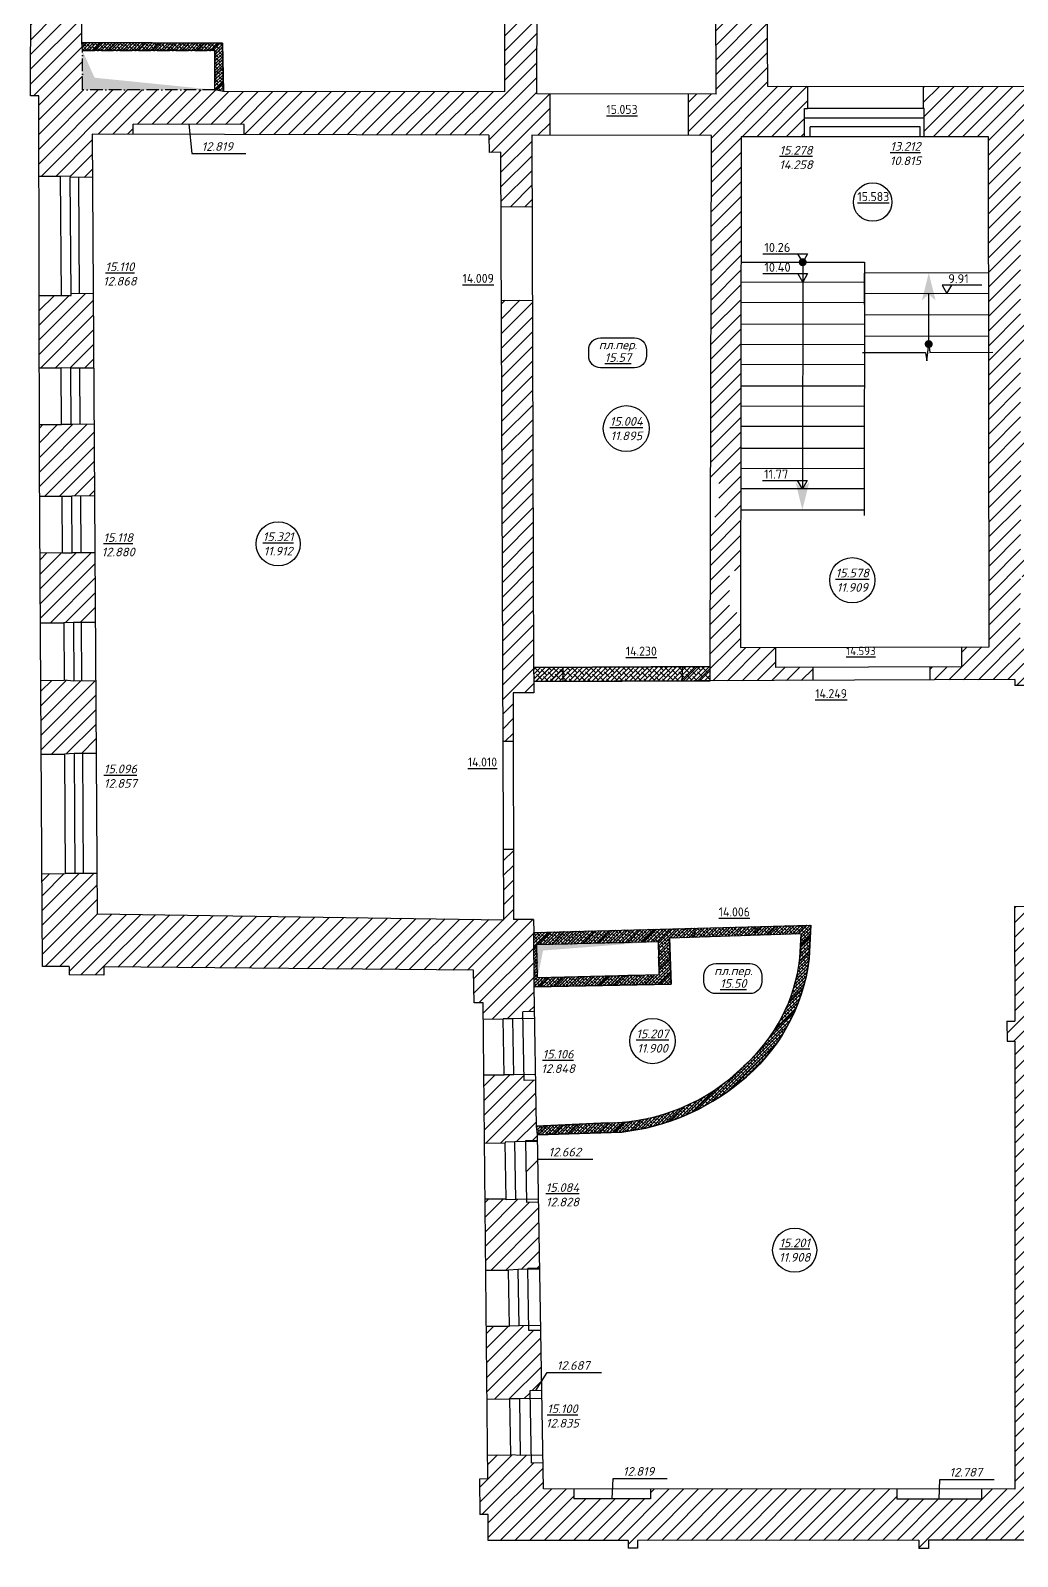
# Model space of a CAD drawing. Header units: millimetres. Extents: x 828823 to 969556, y 1626901 to 1670974.
# Drawn here: x 906648 to 920893, y 1626901 to 1648917 of the extents above; entities that cross this region are included whole.
import ezdxf
from ezdxf.enums import TextEntityAlignment as Align

# ---------------------------------------------------------------- set-up
doc = ezdxf.new("R2010")
doc.units = ezdxf.units.MM
doc.linetypes.add('ACAD_ISO10W100', pattern=[18, 12, -3, 0, -3])
for name, color, linetype in [('Контур', 7, 'Continuous'), ('Отметки', 7, 'Continuous'), ('Рама', 121, 'Continuous'), ('Штриховка', 252, 'Continuous')]:
    doc.layers.add(name, color=color, linetype=linetype)
doc.styles.add('CIFRY', font='ROMANT.shx', dxfattribs={"oblique": 15, "height": 125})
doc.styles.add('ISOCPEUR', font='isocpeur.ttf', dxfattribs={"width": 0.95})
doc.dimstyles.new('GENPLAN_isoc', dxfattribs={"dimscale": 0.1, "dimtxt": 1.3, "dimasz": 0.3, "dimexe": 0.4, "dimexo": 0, "dimgap": 0.4, "dimtad": 1, "dimdec": 0, "dimlfac": 1000, "dimzin": 0, "dimtxsty": 'ISOCPEUR', "dimblk1": 'OBLIQUE', "dimblk2": 'OBLIQUE', "dimsah": 1, "dimcen": -1, "dimaunit": 1, "dimadec": 3, "dimazin": 0, "dimtfac": 0.75, "dimtdec": 0, "dimtix": 1, "dimtmove": 1, "dimatfit": 3, "dimldrblk": 'NONE', "dimfxl": 1, "dimtvp": 0.6, "dimarcsym": 0})

# ---------------------------------------------------------------- blocks, each defined once
blk = doc.blocks.new('S1')
at = {"color": 0, "const_width": 0.75}
blk.add_lwpolyline([(-0.375, 0, 1), (0.375, 0, 1)], format="xyb", close=True, dxfattribs=at)
blk = doc.blocks.new('*U540')
at = {"layer": 'Штриховка'}
blk.add_lwpolyline([(0, 0), (2.725, 1.804)], dxfattribs=at)
blk.add_solid([(2.978, 1.973), (2.594, 1.837), (2.703, 1.672), (2.725, 1.804)], dxfattribs=at)
at = {"layer": 'Штриховка', "xscale": 0.0766222004270686, "yscale": 0.0766222004270686, "zscale": 0.0766222004270686, "rotation": 182.063316152048}
blk.add_blockref('S1', (0, 0), dxfattribs=at)
blk = doc.blocks.new('*U543')
at = {"layer": 'Штриховка'}
blk.add_lwpolyline([(0, 0), (-0.601, -0.398)], dxfattribs=at)
blk.add_solid([(-0.854, -0.566), (-0.47, -0.43), (-0.579, -0.265), (-0.601, -0.398)], dxfattribs=at)
at = {"layer": 'Штриховка', "xscale": 0.0766222004270686, "yscale": 0.0766222004270686, "zscale": 0.0766222004270686, "rotation": 2.070707374974376}
blk.add_blockref('S1', (0, 0), dxfattribs=at)
blk = doc.blocks.new('_Oblique')
at = {"color": 0, "linetype": 'ByBlock', "lineweight": -2}
blk.add_line((-0.5, -0.5), (0.5, 0.5), dxfattribs=at)

msp = doc.modelspace()

# ---------------------------------------------------------------- hatches: boundary and pattern name
at = {"ltscale": 0.03, "true_color": 0xcd2027, "transparency": 33554610}
h = msp.add_hatch(dxfattribs=at)
h.set_pattern_fill('ANSI38', color=242, scale=10)
h.paths.add_polyline_path([(907397, 1648630), (907387, 1648743), (909420, 1648732), (909432, 1648039), (909311, 1648061), (909311, 1648630)])
h = msp.add_hatch(dxfattribs=at)
h.set_pattern_fill('ANSI38', color=242, scale=15)
h.paths.add_polyline_path([(913911, 1639524), (916457, 1639535), (916457, 1639742), (913909, 1639727)])
h = msp.add_hatch(dxfattribs=at)
h.set_pattern_fill('ANSI38', color=242, scale=10)
h.paths.add_polyline_path([(916228, 1635965), (913914, 1635904), (913917, 1635121), (915893, 1635156), (915869, 1635821), (916231, 1635833)])
h.paths.add_polyline_path([(915706, 1635773), (915718, 1635292), (913966, 1635249), (913954, 1635730)], flags=16)
h.paths.add_polyline_path([(917109, 1635988), (916228, 1635965), (916231, 1635833), (917112, 1635863)], flags=17)
h.paths.add_polyline_path([(917909, 1636009), (917109, 1635988), (917112, 1635863), (917770, 1635884), (917753, 1635534, -0.184782), (916943, 1633977, -0.196357), (914980, 1633158), (913950, 1633110), (913963, 1632982), (915181, 1633025, 0.144469), (916881, 1633738, 0.199174), (917885, 1635527)])
at = {"layer": 'Штриховка', "ltscale": 0.03, "true_color": 0x636466}
h = msp.add_hatch(dxfattribs=at)
h.set_pattern_fill('_USER', color=251, scale=150, angle=45, pattern_type=0)
h.set_pattern_definition([(45, (935379.23, 1635933.93), (-106.066, 106.066), [])])
h.paths.add_polyline_path([(935646, 1636107), (935245, 1636112), (935245, 1635672), (935656, 1635688)])
h.paths.add_polyline_path([(941280, 1636103), (940864, 1636099), (940869, 1635685), (941298, 1635695)])
h.paths.add_polyline_path([(959721, 1661166), (959442, 1661165), (959302, 1661172), (959004, 1661172), (959006, 1659480), (959007, 1658823), (959321, 1658824), (959321, 1658872), (959461, 1658873), (959733, 1658874)])
h.paths.add_polyline_path([(959742, 1668295), (959541, 1668297), (959556, 1669954), (959757, 1669952), (959760, 1670186), (960477, 1670186), (960477, 1670474), (960477, 1670614), (960502, 1670614), (960503, 1670967), (958995, 1670974), (959003, 1662843), (959294, 1662843), (959294, 1662894), (959434, 1662895), (959713, 1662896), (959708, 1663853), (960543, 1663845), (960546, 1664316), (959705, 1664321)])
h.paths.add_polyline_path([(963596, 1670953), (961946, 1670961), (961944, 1670614), (961969, 1670614), (961969, 1670474), (961969, 1670186), (963594, 1670185), (963594, 1670473)])
h.paths.add_polyline_path([(966641, 1670600), (966643, 1670940), (965018, 1670947), (965016, 1670473), (965016, 1670185), (966682, 1670184), (966682, 1670460), (966641, 1670460)])
h.paths.add_polyline_path([(969410, 1670927), (968126, 1670933), (968124, 1670600), (968124, 1670460), (968100, 1670460), (968100, 1670184), (968738, 1670184), (968747, 1664643), (968343, 1664650), (968336, 1664269), (961892, 1664308), (961888, 1663832), (962269, 1663829), (962277, 1662162), (962419, 1662163), (962421, 1661605), (962280, 1661604), (962296, 1657943), (962798, 1657945), (962779, 1663812), (965564, 1663807), (965547, 1663134), (967895, 1663141), (967897, 1663811), (968768, 1663809), (968769, 1663432), (969031, 1663433), (969171, 1663433), (969171, 1663394), (969455, 1663394), (969453, 1663965)])
h.paths.add_polyline_path([(967682, 1663792), (967682, 1663280), (965792, 1663280), (965792, 1663792)], flags=16)
h.paths.add_polyline_path([(930242, 1629823), (929260, 1629826), (929259, 1629488), (929259, 1629348), (929228, 1629348), (929227, 1629035), (929495, 1629035), (929495, 1628916), (930010, 1628915), (930011, 1629034), (930276, 1629034), (930276, 1629364), (930241, 1629364), (930241, 1629504)])
h.paths.add_polyline_path([(933083, 1629817), (932070, 1629819), (932069, 1629500), (932069, 1629360), (932069, 1629032), (933100, 1629031), (933100, 1629354), (933082, 1629354), (933082, 1629494)])
h.paths.add_polyline_path([(935883, 1629483), (935884, 1629811), (934911, 1629813), (934910, 1629490), (934910, 1629350), (934895, 1629350), (934895, 1629030), (935886, 1629029), (935886, 1629343)])
h.paths.add_polyline_path([(938704, 1629472), (938704, 1629805), (938126, 1629806), (937682, 1629807), (937681, 1629479), (937681, 1629339), (937681, 1629024), (937930, 1629023), (937930, 1628898), (938463, 1628897), (938463, 1629021), (938705, 1629021), (938705, 1629332)])
h.paths.add_polyline_path([(941575, 1629474), (941575, 1629799), (940500, 1629801), (940499, 1629468), (940500, 1629328), (940500, 1629015), (941566, 1629012), (941567, 1629334)])
h.paths.add_polyline_path([(944378, 1629469), (944379, 1629793), (943340, 1629795), (943339, 1629470), (943333, 1629330), (943332, 1629007), (943435, 1629006), (944420, 1629007), (944420, 1629329), (944378, 1629329)])
h.paths.add_polyline_path([(947245, 1629332), (947202, 1629332), (947202, 1629472), (947203, 1629787), (946197, 1629789), (946196, 1629465), (946196, 1629325), (946169, 1629325), (946169, 1629009), (946464, 1629009), (946464, 1628873), (946984, 1628873), (946984, 1629009), (947245, 1629009)], flags=17)
h.paths.add_polyline_path([(950026, 1629781), (949007, 1629783), (949006, 1629469), (949006, 1629329), (948983, 1629329), (948983, 1629011), (950025, 1629011), (950025, 1629321), (950025, 1629461)], flags=17)
h.paths.add_polyline_path([(952847, 1629451), (952848, 1629784), (952691, 1629784), (952685, 1630442), (952537, 1630441), (952543, 1629775), (951820, 1629777), (951819, 1629457), (951819, 1629317), (951808, 1629317), (951808, 1629013), (952866, 1629013), (952865, 1629311), (952847, 1629311)], flags=17)
h.paths.add_polyline_path([(955642, 1635422), (955809, 1635425), (955806, 1635779), (955636, 1635777), (955633, 1636007), (956671, 1635998), (956672, 1636148), (955202, 1636159), (955201, 1636040), (946588, 1636128), (946576, 1636523), (946413, 1636518), (946423, 1636139), (946370, 1636138), (946378, 1635720), (945262, 1635742), (945222, 1634838), (946734, 1634818), (946748, 1635638), (952494, 1635592), (952495, 1635429), (952636, 1635430), (952635, 1635591), (954011, 1635580), (954008, 1635133), (955206, 1635133), (955277, 1629778), (954657, 1629779), (954656, 1629447), (954656, 1629307), (954634, 1629307), (954635, 1629015), (954858, 1629015), (954858, 1628881), (954983, 1628883), (954999, 1627917), (954867, 1627915), (954876, 1627392), (955008, 1627394), (955015, 1627021), (956954, 1627008), (956953, 1626902), (957097, 1626901), (957097, 1627007), (961181, 1626978), (961181, 1626903), (961316, 1626902), (961316, 1626978), (963291, 1626964), (963289, 1627331), (963433, 1627332), (963430, 1627874), (963286, 1627873), (963284, 1628198), (962981, 1628197), (962981, 1628137), (962841, 1628136), (962539, 1628134), (962542, 1627720), (962258, 1627722), (962257, 1627570), (960631, 1627580), (960632, 1627732), (957648, 1627751), (957647, 1627619), (956006, 1627630), (956007, 1627762), (955706, 1627764)])
h.paths.add_polyline_path([(955175, 1635276), (954167, 1635276), (954167, 1635568), (955175, 1635568)], flags=16)
h.paths.add_polyline_path([(955646, 1635496), (955646, 1635709), (955751, 1635709), (955751, 1635496)], flags=16)
h.paths.add_polyline_path([(946535, 1634979), (945461, 1635007), (945475, 1635532), (946549, 1635505)], flags=16)
h.paths.add_polyline_path([(952644, 1634608), (952502, 1634607), (952508, 1633900), (952651, 1633901)], flags=17)
h.paths.add_polyline_path([(963274, 1630029), (962968, 1630028), (962968, 1629993), (962828, 1629992), (962526, 1629990), (962533, 1629003), (962835, 1629005), (962975, 1629006), (963279, 1629008)], flags=17)
h.paths.add_polyline_path([(963264, 1631863), (962948, 1631861), (962948, 1631834), (962808, 1631833), (962513, 1631831), (962520, 1630837), (962822, 1630839), (962962, 1630846), (963269, 1630847)], flags=17)
h.paths.add_polyline_path([(963254, 1633709), (962928, 1633708), (962788, 1633707), (962500, 1633705), (962507, 1632668), (962802, 1632670), (962942, 1632671), (962942, 1632652), (963260, 1632654)], flags=17)
h.paths.add_polyline_path([(969552, 1636587), (969256, 1636586), (969256, 1636524), (969116, 1636523), (968797, 1636523), (968797, 1636138), (968377, 1636136), (968378, 1635978), (967137, 1635971), (967136, 1636128), (962900, 1636101), (962900, 1638794), (962914, 1638794), (962914, 1639037), (963145, 1639037), (963165, 1638732), (963237, 1638732), (963218, 1639044), (968794, 1639051), (968795, 1638347), (969114, 1638347), (969254, 1638347), (969254, 1638328), (969546, 1638329), (969536, 1641236), (969237, 1641235), (969237, 1641210), (969097, 1641210), (968982, 1641210), (968983, 1641118), (968795, 1641118), (968802, 1639224), (962920, 1639210), (963005, 1645669), (962514, 1645671), (962488, 1640023), (962125, 1640023), (962125, 1639525), (962754, 1639525), (962732, 1636103), (958048, 1636138), (958047, 1635987), (959556, 1635974), (959540, 1634966), (960512, 1634966), (960517, 1635971), (962484, 1635961), (962494, 1634505), (962782, 1634507), (962922, 1634508), (962922, 1634503), (963249, 1634505), (963248, 1634755), (963369, 1634756), (963366, 1635279), (963245, 1635279), (963245, 1635355), (968675, 1635387), (968676, 1635249), (969201, 1635252), (969200, 1635390), (969556, 1635392)])
h.paths.add_polyline_path([(960355, 1635128), (959745, 1635128), (959745, 1635959), (960355, 1635959)], flags=16)
h.paths.add_polyline_path([(969530, 1643084), (969226, 1643083), (969226, 1643051), (969086, 1643051), (968965, 1643050), (968966, 1643011), (968789, 1643011), (968792, 1642141), (968979, 1642142), (968980, 1642068), (969094, 1642068), (969234, 1642067), (969533, 1642068)], flags=17)
h.paths.add_polyline_path([(969523, 1644984), (969218, 1644983), (969219, 1644911), (969079, 1644910), (968782, 1644909), (968785, 1644014), (968962, 1644015), (968962, 1643912), (969083, 1643912), (969223, 1643913), (969223, 1643890), (969527, 1643891)], flags=17)
h.paths.add_polyline_path([(969512, 1648123), (969508, 1649142), (969226, 1649141), (969226, 1649037), (969086, 1649036), (968808, 1649035), (968812, 1647961), (964330, 1647964), (964330, 1647343), (966185, 1647342), (966156, 1646755), (968776, 1646792), (968776, 1646717), (969072, 1646718), (969212, 1646718), (969517, 1646719)])
h.paths.add_polyline_path([(968750, 1647326), (968750, 1646950), (966350, 1646923), (966373, 1647326)], flags=16)
h.paths.add_polyline_path([(963441, 1647965), (962807, 1647965), (962807, 1649336), (962336, 1649334), (962342, 1647957), (962165, 1647956), (962170, 1647353), (962522, 1647353), (962520, 1647034), (963022, 1647032), (963024, 1647138), (963353, 1647124), (963353, 1647344), (963441, 1647344)])
h.paths.add_polyline_path([(960244, 1647941), (959759, 1647937), (959758, 1649000), (959476, 1649000), (959336, 1649011), (959029, 1649011), (959031, 1648099), (958549, 1648100), (958549, 1647775), (958572, 1647775), (958572, 1647635), (958572, 1647348), (959474, 1647348), (959427, 1641242), (959618, 1641240), (959613, 1640660), (959422, 1640662), (959419, 1640229), (959292, 1640229), (959292, 1639979), (959034, 1639979), (959034, 1639709), (958440, 1639708), (958440, 1639526), (960422, 1639525), (960422, 1640025), (959875, 1640025), (959888, 1641733), (959808, 1641734), (959810, 1642033), (959845, 1642032), (959848, 1642314), (959893, 1642314), (959931, 1647349), (960249, 1647349)])
h.paths.add_polyline_path([(956685, 1648101), (951620, 1648104), (951696, 1640737), (948874, 1640748), (948873, 1640425), (948892, 1640425), (948892, 1640285), (948891, 1640157), (949060, 1640157), (949060, 1639986), (951696, 1639978), (951692, 1639467), (952699, 1639478), (952694, 1639927), (952462, 1639924), (952381, 1647332), (952805, 1647335), (952804, 1647508), (954804, 1647524), (954806, 1647350), (955274, 1647354), (955373, 1639956), (953549, 1639936), (953554, 1639487), (955128, 1639505), (955129, 1639396), (955549, 1639399), (955548, 1639527), (956751, 1639527), (956751, 1639705), (956255, 1639704), (956255, 1639974), (955921, 1639974), (955834, 1647350), (956654, 1647350), (956654, 1647636), (956654, 1647776), (956685, 1647776)])
h.paths.add_polyline_path([(947103, 1640430), (947126, 1640754), (946057, 1640758), (946056, 1640445), (946087, 1640445), (946087, 1640305), (946087, 1640173), (946155, 1640172), (946154, 1639994), (946989, 1639991), (946989, 1640162), (947102, 1640162), (947103, 1640290)])
h.paths.add_polyline_path([(944278, 1640450), (944298, 1640765), (943277, 1640768), (943276, 1640452), (943280, 1640312), (943279, 1640001), (944277, 1639999), (944278, 1640310)])
h.paths.add_polyline_path([(941491, 1640317), (941491, 1640457), (941514, 1640775), (940433, 1640779), (940432, 1640478), (940455, 1640478), (940455, 1640338), (940454, 1640009), (941490, 1640006)])
h.paths.add_polyline_path([(946520, 1638366), (939450, 1638366), (929928, 1638382), (929937, 1638089), (930102, 1638094), (930099, 1638239), (936031, 1638221), (940492, 1638213), (946368, 1638193), (946372, 1638061), (946529, 1638066)])
h.paths.add_polyline_path([(938689, 1640483), (938704, 1640785), (937992, 1640788), (937617, 1640788), (937617, 1640486), (937654, 1640486), (937654, 1640346), (937653, 1640017), (938688, 1640014), (938689, 1640343)])
h.paths.add_polyline_path([(935864, 1640491), (935864, 1640788), (934807, 1640788), (934807, 1640492), (934867, 1640492), (934867, 1640352), (934866, 1640024), (935877, 1640022), (935878, 1640351)])
h.paths.add_polyline_path([(933070, 1640496), (933070, 1640788), (931974, 1640788), (931974, 1640506), (932025, 1640506), (932024, 1640366), (932023, 1640033), (932474, 1640031), (933083, 1640029), (933084, 1640356)])
h.paths.add_polyline_path([(930293, 1640788), (929210, 1640788), (929210, 1640521), (929228, 1640521), (929227, 1640381), (929227, 1640208), (929333, 1640208), (929333, 1640043), (930254, 1640039), (930255, 1640373), (930256, 1640513), (930293, 1640513)])
h.paths.add_polyline_path([(927445, 1640528), (927456, 1640528), (927456, 1640788), (924664, 1640788), (924663, 1641089), (924400, 1641088), (924401, 1641036), (924261, 1641034), (923947, 1641030), (923959, 1640052), (923664, 1640052), (923664, 1639580), (924398, 1639580), (924398, 1640062), (927286, 1640051), (927287, 1640216), (927444, 1640215), (927444, 1640388)])
h.paths.add_polyline_path([(924626, 1648102), (923290, 1648104), (923289, 1647811), (923289, 1647666), (923286, 1647542), (923365, 1647542), (923365, 1647362), (923885, 1647362), (923898, 1644734), (923640, 1644735), (923638, 1644547), (923903, 1644544), (923936, 1641882), (924250, 1641886), (924390, 1641888), (924390, 1641846), (924659, 1641848)])
h.paths.add_polyline_path([(920935, 1647363), (921516, 1647363), (921516, 1647542), (921582, 1647542), (921582, 1647666), (921567, 1647666), (921567, 1647806), (921567, 1648107), (919533, 1648109), (919532, 1647792), (919544, 1647792), (919544, 1647652), (919544, 1647382), (920472, 1647381), (920484, 1640026), (920085, 1640025), (920086, 1639738), (919633, 1639737), (919633, 1639548), (920854, 1639553), (920854, 1639466), (921255, 1639466), (921255, 1639580), (921457, 1639580), (921457, 1640026), (920930, 1640026), (920935, 1641033), (922527, 1641022), (922543, 1640026), (922261, 1640026), (922261, 1639580), (922838, 1639580), (922838, 1640053), (922814, 1640053), (922795, 1641276), (920936, 1641289), (920943, 1642823), (922774, 1642822), (922759, 1643765), (922589, 1643762), (922602, 1642990), (920938, 1642991), (920936, 1644343), (921188, 1644343), (921188, 1644571), (922576, 1644570), (922579, 1644414), (922748, 1644417), (922746, 1644556), (922895, 1644555), (922896, 1644739), (920938, 1644748)])
h.paths.add_polyline_path([(917863, 1648112), (917285, 1648113), (917279, 1649108), (916995, 1649106), (916855, 1649092), (916541, 1649091), (916545, 1647998), (916141, 1647999), (916140, 1647401), (916476, 1647400), (916464, 1642444), (916583, 1642444), (916582, 1642006), (916524, 1642006), (916523, 1641698), (916462, 1641698), (916457, 1639742), (916054, 1639739), (916055, 1639533), (917942, 1639541), (917942, 1639731), (917401, 1639729), (917400, 1640015), (916894, 1640014), (916894, 1640520), (916736, 1640520), (916736, 1641120), (916895, 1641120), (916905, 1647385), (917820, 1647384), (917820, 1647654), (917820, 1647794), (917862, 1647794)])
h.paths.add_polyline_path([(913891, 1645026), (913443, 1645024), (913469, 1638663), (913617, 1638663), (913616, 1639362), (913913, 1639362), (913911, 1639524), (914331, 1639526), (914330, 1639729), (913909, 1639727)])
h.paths.add_polyline_path([(914143, 1648005), (913958, 1648005), (913961, 1649354), (913495, 1649355), (913493, 1648031), (909432, 1648039), (909420, 1648735), (907387, 1648743), (907387, 1649134), (907088, 1649134), (906948, 1649134), (906948, 1649212), (906653, 1649214), (906648, 1647974), (906770, 1647973), (906772, 1646816), (907083, 1646817), (907223, 1646818), (907223, 1646797), (907542, 1646799), (907538, 1647422), (908130, 1647421), (908130, 1647566), (909732, 1647562), (909731, 1647417), (913261, 1647409), (913269, 1647156), (913435, 1647161), (913438, 1646375), (913886, 1646376), (913882, 1647407), (914141, 1647406)])
h.paths.add_polyline_path([(909311, 1648061), (907397, 1648061), (907397, 1648630), (909311, 1648630)], flags=16)
h.paths.add_polyline_path([(907394, 1653081), (907125, 1653081), (906985, 1653082), (906985, 1653095), (906669, 1653097), (906660, 1650853), (906950, 1650852), (906950, 1650900), (907090, 1650900), (907388, 1650900), (907389, 1651826), (912323, 1651823), (912323, 1651962), (907392, 1651966)])
h.paths.add_polyline_path([(913966, 1653191), (913498, 1653191), (913497, 1651961), (913135, 1651961), (913135, 1651822), (913501, 1651822), (913498, 1650721), (913964, 1650720), (913966, 1651556)])
h.paths.add_polyline_path([(907553, 1645121), (907234, 1645119), (907234, 1645096), (907094, 1645095), (906774, 1645094), (906776, 1644050), (907093, 1644051), (907232, 1644045), (907560, 1644047)])
h.paths.add_polyline_path([(907565, 1643236), (907237, 1643234), (907097, 1643233), (906777, 1643233), (906778, 1642648), (906781, 1642198), (907105, 1642200), (907245, 1642201), (907571, 1642203)])
h.paths.add_polyline_path([(907576, 1641382), (907250, 1641380), (907110, 1641379), (906786, 1641382), (906792, 1640371), (907128, 1640373), (907268, 1640374), (907583, 1640376)])
h.paths.add_polyline_path([(907588, 1639533), (907273, 1639531), (907133, 1639542), (906797, 1639540), (906803, 1638476), (907140, 1638478), (907280, 1638484), (907595, 1638486)])
h.paths.add_polyline_path([(915869, 1635821), (916231, 1635833), (916228, 1635965), (913914, 1635904), (913910, 1636092), (913620, 1636092), (913619, 1637105), (913475, 1637105), (913479, 1636088), (907609, 1636171), (907605, 1636756), (907290, 1636754), (907150, 1636753), (906814, 1636751), (906822, 1635415), (907208, 1635412), (907207, 1635294), (907707, 1635290), (907708, 1635407), (913044, 1635359), (913049, 1634887), (913181, 1634888), (913183, 1634654), (913471, 1634657), (913611, 1634659), (913756, 1634662), (913755, 1634760), (913923, 1634763), (913917, 1635121), (915893, 1635156)])
h.paths.add_polyline_path([(913954, 1635730), (915706, 1635773), (915718, 1635292), (913966, 1635249)], flags=16)
h.paths.add_polyline_path([(913939, 1633771), (913771, 1633769), (913770, 1633855), (913624, 1633852), (913484, 1633850), (913484, 1633850), (913191, 1633848), (913201, 1632864), (913499, 1632867), (913499, 1632878), (913639, 1632881), (913792, 1632883), (913792, 1632897), (913965, 1632900), (913963, 1632982), (915181, 1633025, 0.144469), (916881, 1633738, 0.199174), (917885, 1635527), (917909, 1636009), (917109, 1635988), (917112, 1635863), (917770, 1635884), (917753, 1635534, -0.184782), (916943, 1633977, -0.195959), (914980, 1633158), (913950, 1633110)], flags=17)
h.paths.add_polyline_path([(913980, 1632011), (913808, 1632008), (913807, 1632053), (913653, 1632050), (913513, 1632048), (913513, 1632062), (913208, 1632059), (913218, 1631031), (913546, 1631034), (913686, 1631043), (913824, 1631045), (913824, 1631054), (913996, 1631057)], flags=17)
h.paths.add_polyline_path([(914012, 1630163), (913839, 1630160), (913838, 1630230), (913700, 1630228), (913560, 1630225), (913226, 1630222), (913236, 1629171), (913568, 1629174), (913708, 1629177), (913856, 1629179), (913854, 1629293), (914027, 1629296)], flags=17)
h.paths.add_polyline_path([(907402, 1657110), (907132, 1657111), (906992, 1657111), (906992, 1657146), (906680, 1657147), (906679, 1655622), (906675, 1654748), (906988, 1654746), (906988, 1654818), (907128, 1654818), (907398, 1654817)])
h.paths.add_polyline_path([(917255, 1653126), (916981, 1653124), (916981, 1653103), (916841, 1653102), (916527, 1653101), (916535, 1650785), (916849, 1650786), (916989, 1650782), (917269, 1650784)])
h.paths.add_polyline_path([(917237, 1657130), (916980, 1657129), (916980, 1657111), (916840, 1657111), (916517, 1657110), (916520, 1655319), (916522, 1654814), (916835, 1654815), (916975, 1654815), (916975, 1654802), (917245, 1654804), (917239, 1655802)])
h.paths.add_polyline_path([(913967, 1661306), (913505, 1661306), (913499, 1656711), (913005, 1656709), (913029, 1656184), (913502, 1656176), (913500, 1654565), (913966, 1654565)])
h.paths.add_polyline_path([(913491, 1656599), (913491, 1656270), (913140, 1656270), (913140, 1656599)], flags=16)
h.paths.add_polyline_path([(917233, 1660954), (917231, 1661152), (916954, 1661150), (916814, 1661165), (916511, 1661165), (916514, 1658820), (916837, 1658820), (916977, 1658821), (917235, 1658808)])
h.paths.add_polyline_path([(907410, 1661151), (907123, 1661151), (906983, 1661152), (906983, 1661215), (906684, 1661215), (906682, 1658788), (906995, 1658787), (906995, 1658846), (907135, 1658846), (907406, 1658845)])
h.paths.add_polyline_path([(917187, 1666884), (917180, 1670844), (915689, 1670861), (915686, 1670569), (915755, 1670569), (915754, 1670429), (915751, 1670156), (916470, 1670149), (916471, 1669906), (916614, 1669906), (916619, 1668618), (916476, 1668617), (916492, 1664416), (916123, 1664417), (916123, 1664257), (915714, 1664260), (915708, 1663807), (916506, 1663795), (916508, 1662883), (916812, 1662883), (916952, 1662884), (916952, 1662850), (917218, 1662852)])
h.paths.add_polyline_path([(916478, 1664366), (916478, 1664251), (916199, 1664251), (916199, 1664366)], flags=16)
h.paths.add_polyline_path([(914346, 1664271), (909285, 1664313), (909292, 1664990), (907410, 1665008), (907426, 1670236), (908257, 1670228), (908259, 1670496), (908260, 1670636), (908262, 1670921), (906707, 1670930), (906686, 1663368), (906686, 1662830), (906986, 1662830), (906986, 1662896), (907126, 1662896), (907414, 1662895), (907415, 1663883), (913268, 1663832), (913266, 1663645), (913507, 1663642), (913506, 1662682), (913967, 1662682), (913967, 1663832), (914339, 1663826)])
h.paths.add_polyline_path([(913336, 1663820), (913502, 1663820), (913502, 1663708), (913336, 1663708)], flags=16)
h.paths.add_polyline_path([(909096, 1664335), (907419, 1664335), (907419, 1664825), (909096, 1664825)], flags=16)
h.paths.add_polyline_path([(911242, 1670601), (911274, 1670601), (911276, 1670902), (909680, 1670912), (909678, 1670622), (909764, 1670622), (909763, 1670482), (909760, 1670214), (911238, 1670200), (911241, 1670461)], flags=17)
h.paths.add_polyline_path([(914275, 1670876), (912895, 1670892), (912675, 1670893), (912673, 1670587), (912796, 1670586), (912795, 1670446), (912792, 1670185), (914227, 1670171), (914230, 1670443), (914231, 1670583), (914272, 1670583)], flags=17)
h.paths.add_polyline_path([(959752, 1653081), (959459, 1653081), (959319, 1653085), (959020, 1653084), (959025, 1650745), (959334, 1650746), (959334, 1650767), (959474, 1650768), (959755, 1650768)])
h.paths.add_polyline_path([(959741, 1657119), (959470, 1657118), (959330, 1657106), (959011, 1657105), (959016, 1654784), (959317, 1654785), (959317, 1654825), (959457, 1654826), (959749, 1654826), (959748, 1655690)])
h.paths.add_polyline_path([(962807, 1656063), (968781, 1656069), (968786, 1654849), (969063, 1654850), (969203, 1654851), (969203, 1654824), (969483, 1654826), (969476, 1656429), (969473, 1657337), (969182, 1657337), (969182, 1657312), (969041, 1657312), (968779, 1657311), (968781, 1656208), (962804, 1656207), (962802, 1656592), (962303, 1656590), (962330, 1650698), (962807, 1650700)])
h.paths.add_polyline_path([(969490, 1653132), (969210, 1653130), (969210, 1653102), (969070, 1653101), (968792, 1653100), (968802, 1650778), (969080, 1650779), (969220, 1650780), (969501, 1650760)])
h.paths.add_polyline_path([(969460, 1661689), (969174, 1661688), (969174, 1661660), (969034, 1661659), (968772, 1661659), (968776, 1659097), (969038, 1659097), (969178, 1659098), (969178, 1659048), (969468, 1659049)])
h.paths.add_polyline_path([(924641, 1629517), (924641, 1629837), (923607, 1629838), (923607, 1629515), (923602, 1629375), (923601, 1629041), (924652, 1629040), (924652, 1629377), (924641, 1629377)])
h.paths.add_polyline_path([(927457, 1629492), (927458, 1629830), (926720, 1629831), (926733, 1634529), (926592, 1634529), (926580, 1629836), (926436, 1629836), (926436, 1629516), (926436, 1629376), (926425, 1629038), (927012, 1629037), (927447, 1629037), (927447, 1629352)])
h.paths.add_polyline_path([(930144, 1636550), (929983, 1636545), (929995, 1636158), (929491, 1636158), (929491, 1636039), (929184, 1636039), (929184, 1636093), (928889, 1636094), (928889, 1636158), (923559, 1636160), (923557, 1635709), (926595, 1635692), (926594, 1635335), (926735, 1635335), (926736, 1635692), (927411, 1635688), (927407, 1635266), (929563, 1635246), (929567, 1635676), (930169, 1635654)])
h.paths.add_polyline_path([(927502, 1635657), (929412, 1635657), (929412, 1635351), (927502, 1635351)], flags=16)
h.paths.add_polyline_path([(922229, 1636161), (921286, 1636161), (921286, 1636272), (920851, 1636277), (920853, 1634623), (920740, 1634623), (920745, 1634334), (920855, 1634334), (920854, 1627871), (920373, 1627871), (920373, 1627726), (919151, 1627728), (919151, 1627873), (915598, 1627877), (915598, 1627732), (914490, 1627734), (914490, 1627878), (914051, 1627878), (914045, 1628251), (913872, 1628248), (913870, 1628362), (913722, 1628360), (913582, 1628368), (913244, 1628365), (913247, 1628019), (913128, 1628017), (913133, 1627507), (913252, 1627508), (913255, 1627132), (915275, 1627133), (915276, 1627019), (915409, 1627019), (915409, 1627133), (919471, 1627134), (919471, 1627015), (919606, 1627015), (919606, 1627134), (921601, 1627134), (921604, 1627502), (921728, 1627501), (921732, 1628011), (921608, 1628012), (921615, 1629044), (921831, 1629043), (921831, 1629376), (921811, 1629376), (921811, 1629516), (921811, 1629840), (921316, 1629840), (921311, 1635721), (922227, 1635716)])

# ---------------------------------------------------------------- linework, layer by layer
at = {"ltscale": 0.03}
for points in [[(907397, 1648630), (907387, 1648743), (909420, 1648732), (909432, 1648039), (909311, 1648061), (909311, 1648630), (907397, 1648630)], [(913966, 1635249), (913954, 1635730), (915706, 1635773), (915718, 1635292), (913966, 1635249)]]:
    msp.add_lwpolyline(points, dxfattribs=at)
msp.add_lwpolyline([(913911, 1639524), (916457, 1639535), (916457, 1639742), (913909, 1639727)], close=True, dxfattribs=at)
msp.add_lwpolyline([(916945, 1633979, 0.183893), (917753, 1635534), (917770, 1635884), (915869, 1635821), (915893, 1635156), (913917, 1635121), (913914, 1635904), (917909, 1636009), (917885, 1635527, -0.199371), (916881, 1633738, -0.145304), (915181, 1633025), (913963, 1632982), (913950, 1633110), (914980, 1633158, 0.196357), (916943, 1633977, -0.028365)], format="xyb", close=True, dxfattribs=at)
at = {"layer": 'Контур', "ltscale": 20}
for p, q in [((906648, 1647974), (906679, 1655622)), ((917239, 1655802), (917285, 1648113)), ((916545, 1647998), (916520, 1655319)), ((907387, 1648743), (907389, 1651826)), ((913493, 1648031), (913501, 1651822)), ((913958, 1648005), (913966, 1651556)), ((909420, 1648735), (907387, 1648743)), ((909432, 1648039), (909420, 1648735)), ((917285, 1648113), (924626, 1648102)), ((917863, 1648112), (917862, 1647794)), ((906770, 1647973), (906648, 1647974)), ((906778, 1642648), (906770, 1647973)), ((913493, 1648031), (909432, 1648039)), ((916545, 1647998), (913958, 1648005)), ((914143, 1648005), (914141, 1647406)), ((916141, 1647999), (916140, 1647401)), ((919533, 1648109), (919532, 1647792)), ((917820, 1647654), (917820, 1647794)), ((917820, 1647794), (917862, 1647794)), ((919544, 1647792), (919532, 1647792)), ((919544, 1647652), (919544, 1647792)), ((908130, 1647421), (908130, 1647566)), ((909732, 1647562), (908130, 1647566)), ((909731, 1647417), (909732, 1647562)), ((917820, 1647384), (917820, 1647654)), ((917900, 1647384), (917900, 1647529)), ((919489, 1647527), (917900, 1647529)), ((919489, 1647382), (919489, 1647527)), ((919544, 1647382), (919544, 1647652)), ((913261, 1647409), (907538, 1647422)), ((907538, 1647422), (907609, 1636171)), ((913261, 1647409), (913269, 1647156)), ((916476, 1647400), (913882, 1647407)), ((913882, 1647407), (913909, 1639727)), ((916457, 1639742), (916476, 1647400)), ((916905, 1647385), (916894, 1640014)), ((920472, 1647381), (916905, 1647385)), ((920484, 1640026), (920472, 1647381)), ((913435, 1647161), (913269, 1647156)), ((913479, 1636088), (913435, 1647161)), ((906772, 1646816), (907083, 1646817)), ((907083, 1646817), (907223, 1646818)), ((907223, 1646818), (907223, 1646797)), ((907542, 1646799), (907223, 1646797)), ((907355, 1645120), (907344, 1646798)), ((913438, 1646375), (913886, 1646376)), ((906774, 1645094), (907094, 1645095)), ((907094, 1645095), (907234, 1645096)), ((907553, 1645121), (907234, 1645119)), ((907234, 1645096), (907234, 1645119)), ((913443, 1645024), (913891, 1645026)), ((906776, 1644050), (907093, 1644051)), ((907232, 1644045), (907093, 1644051)), ((907560, 1644047), (907232, 1644045)), ((907367, 1643235), (907362, 1644046)), ((906777, 1643233), (907097, 1643233)), ((907237, 1643234), (907097, 1643233)), ((907565, 1643236), (907237, 1643234)), ((906822, 1635415), (906778, 1642648)), ((906781, 1642198), (907105, 1642200)), ((907105, 1642200), (907245, 1642201)), ((907571, 1642203), (907245, 1642201)), ((907378, 1641381), (907373, 1642202)), ((906786, 1641382), (907110, 1641384)), ((907110, 1641379), (907250, 1641380)), ((907576, 1641382), (907250, 1641380)), ((906792, 1640371), (907128, 1640373)), ((907268, 1640374), (907128, 1640373)), ((907583, 1640376), (907268, 1640374)), ((907378, 1640374), (907384, 1639532)), ((916894, 1640014), (920484, 1640026)), ((917400, 1640015), (917401, 1639729)), ((920085, 1640025), (920086, 1639738)), ((906797, 1639540), (907133, 1639542)), ((907273, 1639531), (907133, 1639542)), ((907588, 1639533), (907273, 1639531)), ((913909, 1639727), (916457, 1639742)), ((920854, 1639553), (913911, 1639524)), ((914330, 1639729), (914331, 1639526)), ((916054, 1639739), (916055, 1639533)), ((920086, 1639738), (917401, 1639729)), ((917942, 1639541), (917942, 1639731)), ((919633, 1639548), (919633, 1639737)), ((920854, 1639553), (920854, 1639466)), ((913616, 1639362), (913620, 1636092)), ((913913, 1639362), (913616, 1639362)), ((913911, 1639524), (913913, 1639362)), ((921255, 1639466), (920854, 1639466)), ((913469, 1638663), (913617, 1638663)), ((906803, 1638476), (907140, 1638478)), ((907280, 1638484), (907140, 1638478)), ((907595, 1638486), (907280, 1638484)), ((907398, 1638485), (907409, 1636755)), ((913475, 1637105), (913619, 1637105)), ((906814, 1636751), (907150, 1636753)), ((907290, 1636754), (907150, 1636753)), ((907605, 1636756), (907290, 1636754)), ((921286, 1636272), (920851, 1636277)), ((920851, 1636277), (920853, 1634623)), ((907609, 1636171), (913479, 1636088)), ((913910, 1636092), (913620, 1636092)), ((913910, 1636092), (913914, 1635904)), ((913914, 1635904), (917909, 1636009)), ((917770, 1635884), (915869, 1635821)), ((915893, 1635156), (915869, 1635821)), ((916231, 1635833), (916228, 1635965)), ((917112, 1635863), (917109, 1635988)), ((917770, 1635884), (917753, 1635534)), ((907208, 1635412), (906822, 1635415)), ((907208, 1635412), (907207, 1635294)), ((907708, 1635407), (907707, 1635290)), ((913044, 1635359), (907708, 1635407)), ((913049, 1634887), (913044, 1635359)), ((907707, 1635290), (907207, 1635294)), ((913917, 1635121), (915893, 1635156)), ((913950, 1633110), (913917, 1635121)), ((913181, 1634888), (913049, 1634887)), ((913247, 1628019), (913181, 1634888)), ((913923, 1634763), (913755, 1634760)), ((913771, 1633769), (913755, 1634760)), ((913183, 1634654), (913471, 1634657)), ((913611, 1634659), (913471, 1634657)), ((913924, 1634664), (913611, 1634659)), ((920740, 1634623), (920745, 1634334)), ((920740, 1634623), (920853, 1634623)), ((920745, 1634334), (920855, 1634334)), ((920855, 1634334), (920854, 1627871)), ((913191, 1633848), (913483, 1633850)), ((913624, 1633852), (913484, 1633850)), ((913938, 1633857), (913624, 1633852)), ((913939, 1633771), (913771, 1633769)), ((914980, 1633158), (913950, 1633110)), ((914051, 1627878), (913963, 1632982)), ((913201, 1632864), (913499, 1632867)), ((913639, 1632881), (913499, 1632878)), ((913499, 1632878), (913499, 1632867)), ((913965, 1632886), (913639, 1632881)), ((913965, 1632900), (913792, 1632897)), ((913792, 1632897), (913808, 1632008)), ((913208, 1632059), (913513, 1632062)), ((913513, 1632048), (913513, 1632062)), ((913653, 1632050), (913513, 1632048)), ((913979, 1632056), (913653, 1632050)), ((913980, 1632011), (913808, 1632008)), ((913218, 1631031), (913546, 1631034)), ((913686, 1631043), (913546, 1631034)), ((913997, 1631048), (913686, 1631043)), ((913996, 1631057), (913824, 1631054)), ((913839, 1630160), (913824, 1631054)), ((913226, 1630222), (913560, 1630225)), ((913700, 1630228), (913560, 1630225)), ((914011, 1630233), (913700, 1630228)), ((914012, 1630163), (913839, 1630160)), ((914029, 1629182), (913708, 1629177)), ((914027, 1629296), (913854, 1629293)), ((913854, 1629293), (913872, 1628248)), ((913236, 1629171), (913568, 1629174)), ((913708, 1629177), (913568, 1629174)), ((913244, 1628365), (913582, 1628368)), ((913722, 1628360), (913582, 1628368)), ((914043, 1628365), (913722, 1628360)), ((914045, 1628251), (913872, 1628248)), ((913247, 1628019), (913128, 1628017)), ((913128, 1628017), (913133, 1627507)), ((920854, 1627871), (914051, 1627878)), ((914490, 1627878), (914490, 1627734)), ((915598, 1627877), (915598, 1627732)), ((919151, 1627873), (919151, 1627728)), ((920373, 1627871), (920373, 1627726)), ((915598, 1627732), (914490, 1627734)), ((920373, 1627726), (919151, 1627728)), ((913252, 1627508), (913133, 1627507)), ((913255, 1627132), (913252, 1627508)), ((915275, 1627133), (913255, 1627132)), ((915275, 1627133), (915276, 1627019)), ((915409, 1627019), (915276, 1627019)), ((919471, 1627134), (915409, 1627133)), ((915409, 1627133), (915409, 1627019)), ((919471, 1627134), (919471, 1627015)), ((919606, 1627015), (919471, 1627015)), ((921601, 1627134), (919606, 1627134)), ((919606, 1627134), (919606, 1627015))]:
    msp.add_line(p, q, dxfattribs=at)
at = {"layer": 'Контур', "color": 252, "ltscale": 20}
for p, q in [((916902, 1645576), (918684, 1645573)), ((918684, 1645573), (918679, 1641922)), ((916901, 1645289), (918684, 1645286)), ((920475, 1645420), (918684, 1645415)), ((918689, 1644504), (918687, 1645415)), ((920476, 1645125), (918687, 1645119)), ((916901, 1644998), (918683, 1644995)), ((920476, 1644814), (918688, 1644809)), ((916901, 1644683), (918683, 1644681)), ((916900, 1644392), (918682, 1644389)), ((920477, 1644509), (918689, 1644504)), ((916900, 1644101), (918682, 1644098)), ((916899, 1643791), (918681, 1643789)), ((916899, 1643500), (918681, 1643498)), ((916898, 1643209), (918681, 1643207)), ((918680, 1642885), (916898, 1642888)), ((918680, 1642594), (916897, 1642596)), ((918679, 1642303), (916897, 1642305)), ((916897, 1642003), (918679, 1642001))]:
    msp.add_line(p, q, dxfattribs=at)
at = {"layer": 'Контур', "linetype": 'ACAD_ISO10W100', "ltscale": 15}
for points in [[(907397, 1648630), (909311, 1648630), (909311, 1648061), (907397, 1648061)], [(913954, 1635730), (915706, 1635773), (915718, 1635292), (913966, 1635249)]]:
    msp.add_lwpolyline(points, close=True, dxfattribs=at)
at = {"layer": 'Контур', "ltscale": 15}
msp.add_lwpolyline([(913963, 1632982), (915181, 1633025, 0.144469), (916881, 1633738, 0.199174), (917885, 1635527), (917909, 1636009)], format="xyb", dxfattribs=at)
at = {"layer": 'Контур', "ltscale": 0.03}
for centre, radius, start, end in [((915314, 1635813), 2455, 311.5828, 353.4593), ((914957, 1635976), 2818, 270.4725, 314.8211)]:
    msp.add_arc(centre, radius, start, end, dxfattribs=at)
at = {"layer": 'Отметки', "color": 0}
for points in [[(917219, 1645695), (917723, 1645695), (917863, 1645695), (917793, 1645574), (917723, 1645695)], [(917219, 1645409), (917723, 1645409), (917862, 1645409), (917793, 1645288), (917723, 1645409)], [(920380, 1645244), (919945, 1645244), (919805, 1645244), (919875, 1645123), (919945, 1645244)], [(917214, 1642425), (917718, 1642425), (917858, 1642425), (917788, 1642304), (917718, 1642425)]]:
    msp.add_lwpolyline(points, dxfattribs=at)
at = {"layer": 'Отметки', "color": 5, "ltscale": 0.03}
for points in [[(914876, 1644484), (915365, 1644484, -0.414214), (915537, 1644312), (915537, 1644222, -0.414214), (915365, 1644050), (914876, 1644050, -0.414214), (914704, 1644222), (914704, 1644312, -0.414214)], [(916540, 1635454), (917029, 1635454, -0.414214), (917201, 1635282), (917201, 1635193, -0.414214), (917029, 1635021), (916540, 1635021, -0.414214), (916368, 1635193), (916368, 1635282, -0.414214)]]:
    msp.add_lwpolyline(points, format="xyb", close=True, dxfattribs=at)
at = {"layer": 'Отметки', "ltscale": 0.03}
for centre, radius in [((918802, 1646442, 15583), 278), ((915247, 1643173), 332), ((910223, 1641510), 318), ((918509, 1640986), 327), ((915625, 1634337), 327), ((917677, 1631321), 318)]:
    msp.add_circle(centre, radius, dxfattribs=at)
at = {"layer": 'Рама', "color": 1, "ltscale": 0.03}
for p, q in [((919532, 1647792), (917862, 1647794)), ((919544, 1647652), (917820, 1647654)), ((907094, 1645095), (907083, 1646817)), ((907234, 1645119), (907223, 1646797)), ((907097, 1643233), (907092, 1644044)), ((907237, 1643234), (907232, 1644045)), ((907110, 1641379), (907105, 1642200)), ((907250, 1641380), (907245, 1642201)), ((907128, 1640373), (907133, 1639542)), ((907268, 1640374), (907273, 1639531)), ((907140, 1638478), (907150, 1636753)), ((907280, 1638484), (907290, 1636754)), ((913484, 1633850), (913471, 1634657)), ((913624, 1633852), (913611, 1634659)), ((913513, 1632062), (913499, 1632867)), ((913653, 1632050), (913639, 1632881)), ((913560, 1630225), (913546, 1631034)), ((913700, 1630228), (913686, 1631043)), ((913582, 1628368), (913568, 1629174)), ((913722, 1628360), (913708, 1629177))]:
    msp.add_line(p, q, dxfattribs=at)
at = {"layer": 'Штриховка'}
msp.add_lwpolyline([(918656, 1644272), (919566, 1644273), (919582, 1644153), (919611, 1644393), (919626, 1644273), (920537, 1644275)], dxfattribs=at)
for points in [[(907397, 1648630), (907397, 1648061), (907573, 1648236), (909311, 1648061)], [(915706, 1635773), (913954, 1635730), (914046, 1635643), (913966, 1635249)]]:
    msp.add_solid(points, dxfattribs=at)

# ---------------------------------------------------------------- block references
at = {"layer": 'Штриховка', "xscale": 1000, "yscale": 1000, "zscale": 1000, "rotation": 236.3988888889026}
for name, p in [('*U540', (917793, 1645574)), ('*U543', (919611, 1644393))]:
    msp.add_blockref(name, p, dxfattribs=at)

# ---------------------------------------------------------------- texts
at = {"layer": 'Отметки', "ltscale": 0.03, "style": 'ISOCPEUR', "width": 0.95}
for s, p in [('%%u15.053', (915185, 1647779, 15053)), ('%%u15.583', (918812, 1646521, 15583)), ('%%u14.009', (913110, 1645341, 14009)), ('%%u14.230', (915464, 1639963, 14230)), ('%%u14.249', (918203, 1639350, 14249)), ('%%u14.010', (913171, 1638363, 14010)), ('%%u14.006', (916806, 1636200, 14006))]:
    msp.add_text(s, height=130, dxfattribs=at).set_placement(p, align=Align.MIDDLE_CENTER)
at = {"layer": 'Отметки', "style": 'ISOCPEUR'}
for s, p in [('10.26', (917239, 1645722, 89)), ('10.40', (917239, 1645436, 89)), ('11.77', (917235, 1642452, 89))]:
    msp.add_text(s, height=130, dxfattribs=at).set_placement(p)
msp.add_text('9.91', height=130, rotation=360, dxfattribs=at).set_placement((919894, 1645271, 89))
at = {"layer": 'Отметки', "ltscale": 0.03, "style": 'ISOCPEUR', "width": 0.95}
msp.add_text('%%u14.593', height=120, dxfattribs=at).set_placement((918421, 1639905, 14593))
at = {"layer": 'Отметки', "ltscale": 0.03, "char_height": 125, "attachment_point": 5, "style": 'CIFRY'}
for s, insert, width in [('\\L15.278\\l\\P14.258', (917696, 1647085), 543.4), ('\\L13.212\\l\\P10.815', (919276, 1647141), 506.35), ('\\L15.110\\l\\P12.868', (907938, 1645404), 531.05), ('\\L15.004\\l\\P{\\C98;11.895}', (915247, 1643173), 543.4), ('\\L15.118\\l\\P12.880', (907914, 1641497), 531.05), ('\\L15.321\\l\\P{\\C98;11.912}', (910223, 1641510), 506.35), ('\\L15.578\\l\\P{\\C98;11.909}', (918509, 1640986), 531.05), ('\\L15.096\\l\\P12.857', (907946, 1638159), 531.05), ('\\L15.207\\l\\P{\\C98;11.900}', (915625, 1634337), 531.05), ('\\L15.106\\l\\P12.848', (914263, 1634044), 543.4), ('\\L15.084\\l\\P12.828', (914326, 1632119), 543.4), ('\\L15.201\\l\\P{\\C98;11.908}', (917677, 1631321), 506.35), ('\\L15.100\\l\\P12.835', (914325, 1628928), 531.05)]:
    msp.add_mtext(s, dxfattribs=dict(at, insert=insert, width=width))
at = {"layer": 'Отметки', "color": 5, "char_height": 125, "width": 1430.92, "attachment_point": 5, "line_spacing_factor": 0.876923, "style": 'CIFRY'}
for s, insert in [('пл.пер.\\P{\\L15.57}', (915127, 1644290)), ('пл.пер.\\P{\\L15.50}', (916792, 1635260))]:
    msp.add_mtext(s, dxfattribs=dict(at, insert=insert))

# ---------------------------------------------------------------- next in the draw order: texts
at = {"layer": 'Отметки', "ltscale": 0.03, "char_height": 125, "attachment_point": 7, "style": 'CIFRY', "bg_fill": 3, "box_fill_scale": 1.25, "bg_fill_color": 256, "bg_fill_transparency": 0}
for s, insert in [('12.819', (909118, 1647181)), ('12.662', (914124, 1632673)), ('12.687', (914243, 1629594)), ('12.819', (915198, 1628066)), ('12.787', (919910, 1628054))]:
    msp.add_mtext(s, dxfattribs=dict(at, insert=insert))

# ---------------------------------------------------------------- next in the draw order: leaders
at = {"layer": 'Отметки', "ltscale": 0.03, "annotation_type": 0, "has_hookline": 1, "hookline_direction": 0}
for points, text_width in [([(908931, 1647564), (908978, 1647141), (909078, 1647141)], 637), ([(913800, 1632452), (913984, 1632633), (914084, 1632633)], 640), ([(913941, 1629294), (914103, 1629554), (914203, 1629554)], 647), ([(915044, 1627733), (915058, 1628026), (915158, 1628026)], 637), ([(919762, 1627727), (919770, 1628014), (919870, 1628014)], 647)]:
    msp.add_leader(points, dimstyle='GENPLAN_isoc', override={"dimasz": 1000, "dimgap": 400}, dxfattribs=dict(at, text_width=text_width))

doc.saveas('drawing.dxf')
